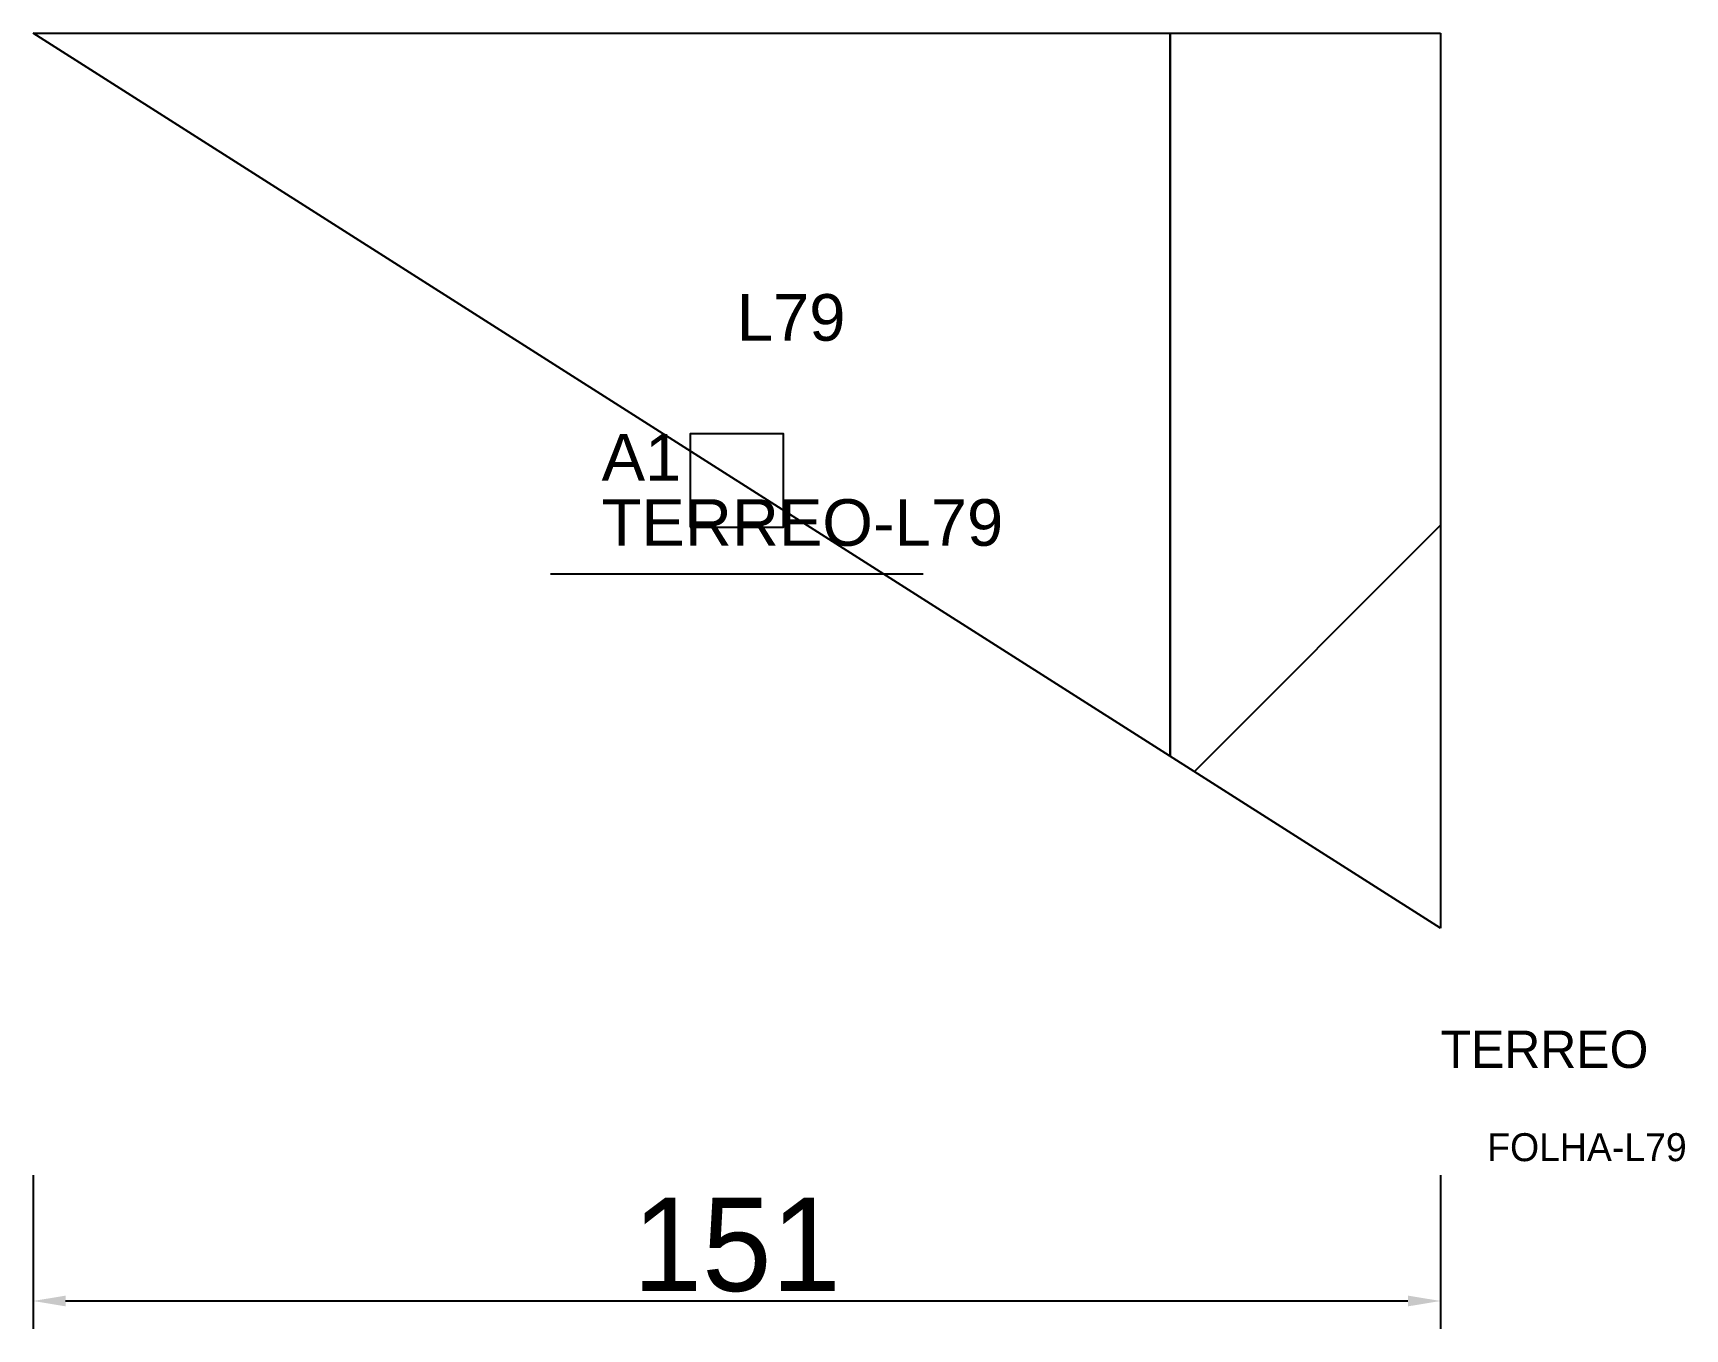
# Model space of a CAD drawing. Header units: metres. Extents: x 222 to 399, y 62 to 202.
import ezdxf

# ---------------------------------------------------------------- set-up
doc = ezdxf.new("R2010")
doc.units = ezdxf.units.M
for name, color, linetype in [('3', 3, 'CONTINUOUS'), ('AUX00', 7, 'CONTINUOUS'), ('COTA', 241, 'CONTINUOUS'), ('FOLHA', 255, 'CONTINUOUS'), ('Hachura', 251, 'CONTINUOUS'), ('NOMENCLATURA', 7, 'CONTINUOUS'), ('Nível', 160, 'CONTINUOUS'), ('Painéis', 200, 'CONTINUOUS'), ('Pilares', 5, 'CONTINUOUS'), ('SARR_2.2x7', 40, 'CONTINUOUS')]:
    doc.layers.add(name, color=color, linetype=linetype)
doc.styles.add('ARIAL', font='Arial.ttf')
doc.styles.add('STR_STANDARD', font='arial.ttf')
doc.dimstyles.new('EZ DXF', dxfattribs={"dimtxt": 10, "dimasz": 3.5, "dimexe": 3, "dimexo": 1.5, "dimgap": 1, "dimtad": 1, "dimdec": 1, "dimdsep": 46, "dimcen": 2.5, "dimazin": 3, "dimtfac": 1, "dimtmove": 0, "dimatfit": 3})

msp = doc.modelspace()

# ---------------------------------------------------------------- hatches: boundary and pattern name
at = {"layer": 'Hachura'}
h = msp.add_hatch(dxfattribs=at)
h.set_pattern_fill('ANSI31', scale=50)
h.paths.add_polyline_path([(373.2, 105.49), (222.2, 201.5), (373.2, 201.5)])
h = msp.add_hatch(dxfattribs=at)
h.set_pattern_fill('ANSI31', scale=50)
h.paths.add_polyline_path([(373.2, 105.49), (222.2, 201.5), (373.2, 201.5)])

# ---------------------------------------------------------------- linework, layer by layer
at = {"layer": '3'}
msp.add_lwpolyline([(344.2, 123.929), (344.2, 201.5)], close=True, dxfattribs=at)
msp.add_lwpolyline([(344.2, 123.929), (344.2, 201.5)], close=True, dxfattribs=at)
at = {"layer": 'Painéis', "color": 200}
for p, q in [((373.2, 105.49), (222.2, 201.5)), ((222.2, 201.5), (373.2, 201.5)), ((373.2, 105.49), (222.2, 201.5)), ((222.2, 201.5), (373.2, 201.5)), ((373.2, 201.5), (373.2, 105.49)), ((373.2, 201.5), (373.2, 105.49))]:
    msp.add_line(p, q, dxfattribs=at)
at = {"layer": 'Pilares'}
msp.add_lwpolyline([(292.7, 148.495), (302.7, 148.495), (302.7, 158.495), (292.7, 158.495)], close=True, dxfattribs=at)
msp.add_lwpolyline([(292.7, 148.495), (302.7, 148.495), (302.7, 158.495), (292.7, 158.495)], close=True, dxfattribs=at)
at = {"layer": 'SARR_2.2x7'}
msp.add_line((277.7, 143.495), (317.7, 143.495), dxfattribs=at)
msp.add_line((277.7, 143.495), (317.7, 143.495), dxfattribs=at)

# ---------------------------------------------------------------- texts
at = {"layer": '3', "style": 'STR_STANDARD'}
msp.add_text('A1', height=5, dxfattribs=at).set_placement((283.2, 153.495))
msp.add_text('A1', height=5, dxfattribs=at).set_placement((283.2, 153.495))
at = {"layer": 'AUX00', "style": 'STR_STANDARD'}
msp.add_text('TERREO-L79', height=5, dxfattribs=at).set_placement((283.2, 146.495))
msp.add_text('TERREO-L79', height=5, dxfattribs=at).set_placement((283.2, 146.495))
at = {"layer": 'FOLHA'}
msp.add_text('FOLHA-L79', height=3, dxfattribs=at).set_placement((378.2, 80.49))
msp.add_text('FOLHA-L79', height=3, dxfattribs=at).set_placement((378.2, 80.49))
at = {"layer": 'NOMENCLATURA', "insert": (297.7, 173.495), "char_height": 5, "attachment_point": 1, "style": 'ARIAL'}
msp.add_mtext('L79', dxfattribs=at)
msp.add_mtext('L79', dxfattribs=at)
at = {"layer": 'Nível'}
msp.add_text('TERREO', height=4, dxfattribs=at).set_placement((373.2, 90.49))
msp.add_text('TERREO', height=4, dxfattribs=at).set_placement((373.2, 90.49))

# ---------------------------------------------------------------- dimensions: what is measured, and where the dimension line sits
at = {"layer": 'COTA'}
msp.add_linear_dim(base=(222.2, 65.49), p1=(222.2, 80.49), p2=(373.2, 80.49), dimstyle='EZ DXF', dxfattribs=at).render()
msp.add_linear_dim(base=(222.2, 65.49), p1=(222.2, 80.49), p2=(373.2, 80.49), dimstyle='EZ DXF', dxfattribs=at).render()

doc.saveas('drawing.dxf')
